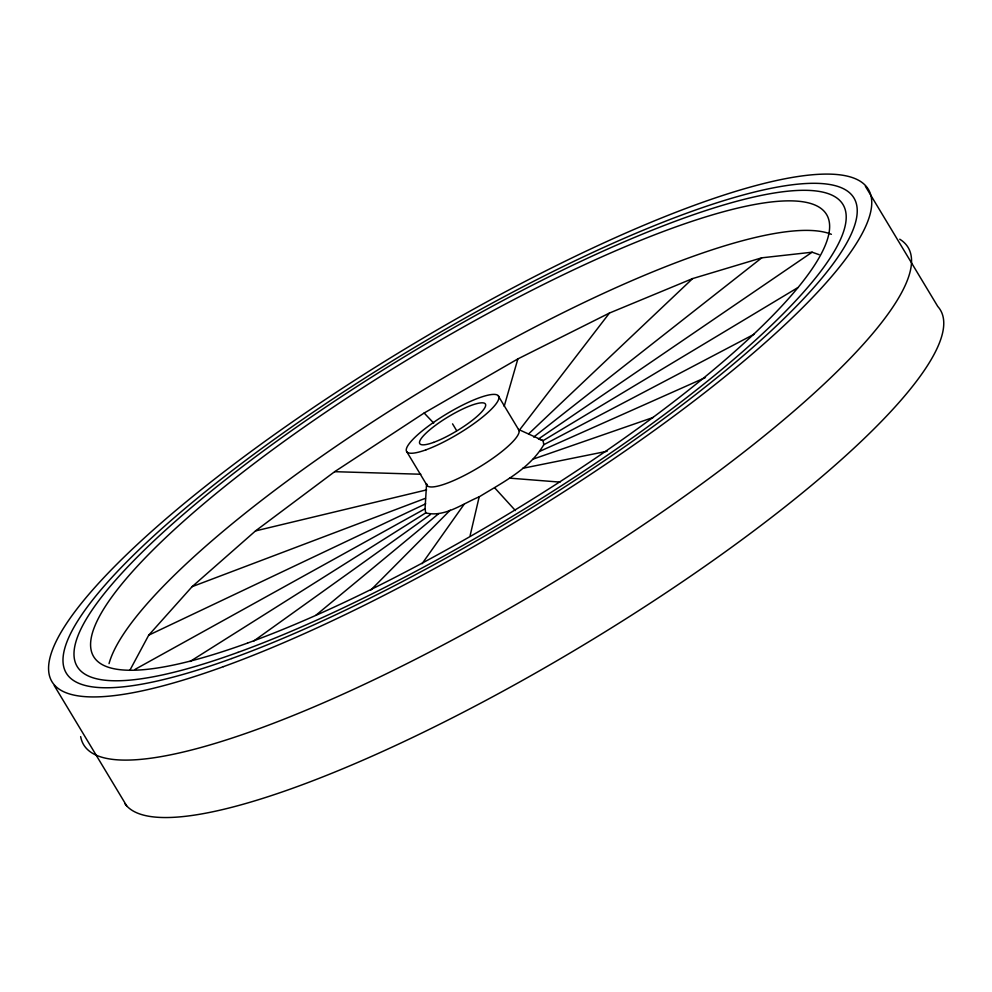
<?xml version="1.0" encoding="UTF-8"?>
<svg xmlns="http://www.w3.org/2000/svg" width="992" height="992" viewBox="0 0 992 992"><rect width="100%" height="100%" fill="white"/><g stroke="black" fill="none" stroke-linecap="round" stroke-linejoin="round"><path stroke-width="1.49" d="M754.156 334.23L543.777 444.738C529.53 469.08 502.473 482.496 479.186 496.843C462.557 503.688 444.391 517.7 425.717 512.889L425.047 508.784L426.572 483.898M470.134 535.531L479.186 496.843M504.184 406.323L517.874 358.906L609.46 313.05L692.639 278.578L761.769 257.821L812.126 252.204L819.169 254.684M129.828 670.369L148.726 635.165L192.101 586.669L255.514 530.918L334.664 471.684L424.154 413.019L517.874 358.906M422.084 563.692L463.996 504.444M518.965 430.702L609.46 313.05M370.586 590.277L450.207 510.161M528.724 433.802L692.639 278.578M315.89 615.263L438.737 513.596M533.721 437.063L761.769 257.821M253.431 641.241L430.392 514.538M538.433 438.997L812.126 252.204M190.018 661.503L425.717 512.889M797.828 287.618L543.108 440.634L539.611 439.406M135.148 669.327L425.047 508.784M148.726 635.165L425.63 503.824M540.404 451.025L705.461 377.543M192.101 586.669L425.469 498.294M533.212 459.073L653.244 417.434M255.514 530.918L426.622 489.887M522.697 468.311L607.116 451.261M334.664 471.684L420.806 474.238M509.566 478.132L560.034 482.112M498.207 395.758L518.481 429.424L543.108 440.634L543.777 444.738M424.154 413.019L433.715 423.1M494.723 487.866L515.418 510.582M865.371 186.248L937.775 306.478A476.706 102.598 -31.1 0 1 597.916 636.244A476.706 102.598 -31.1 0 1 124.843 803.57M452.55 423.857L456.543 430.478M406.906 451.955L427.18 485.621M54.225 685.522L126.629 805.752M899.744 239.208A481.418 103.602 -31.1 0 1 556.487 580.506A481.418 103.602 -31.1 0 1 80.662 736.597M518.481 429.424A53.655 11.544 -31.1 0 1 476.842 468.584A53.655 11.544 -31.1 0 1 426.486 483.699M109.046 663.623A427.974 92.107 -31.1 0 1 439.704 380.134A427.974 92.107 -31.1 0 1 831.383 234.31M247.566 643.064A427.974 92.107 -31.1 0 0 828.06 237.224A427.974 92.107 -31.1 0 0 303.763 427.354A427.974 92.107 -31.1 0 0 247.566 643.064M433.554 442.407A38.328 8.246 -31.1 0 0 485.534 406.075A38.328 8.246 -31.1 0 0 438.576 423.1A38.328 8.246 -31.1 0 0 433.554 442.407M425.952 449.835A53.655 11.544 -31.1 0 0 498.728 398.958A53.655 11.544 -31.1 0 0 432.996 422.79A53.655 11.544 -31.1 0 0 425.952 449.835M238.068 652.339A447.132 96.224 -31.1 0 0 844.552 228.334A447.132 96.224 -31.1 0 0 296.769 426.969A447.132 96.224 -31.1 0 0 238.068 652.339M231.731 658.527A459.916 98.977 -31.1 0 0 855.538 222.406A459.916 98.977 -31.1 0 0 292.107 426.721A459.916 98.977 -31.1 0 0 231.731 658.527M223.411 666.649A476.706 102.598 -31.1 0 0 869.996 214.607A476.706 102.598 -31.1 0 0 285.994 426.386A476.706 102.598 -31.1 0 0 223.411 666.649"/></g></svg>
